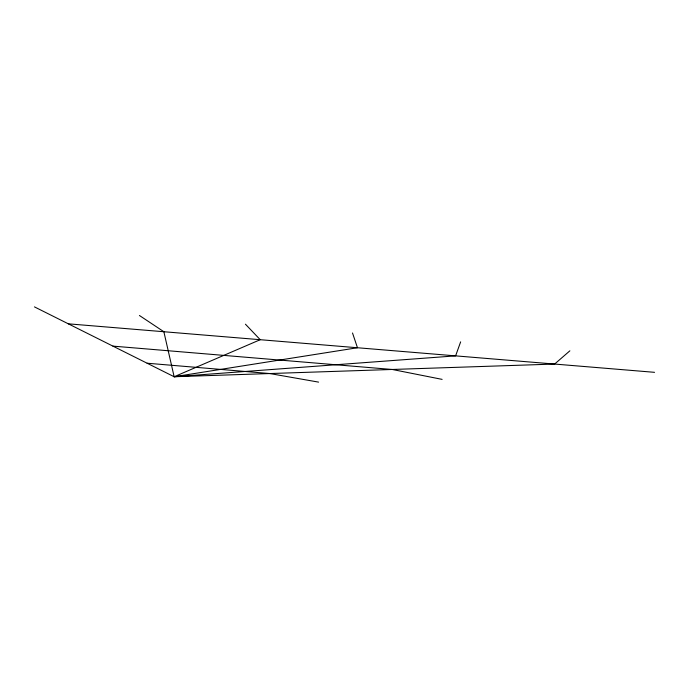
<?xml version="1.0" encoding="UTF-8"?>
<svg xmlns="http://www.w3.org/2000/svg" width="689" height="689" viewBox="0 0 689 689"><rect width="100%" height="100%" fill="white"/><g stroke="black" fill="none" stroke-linecap="round" stroke-linejoin="round"><path stroke-width="1.03" d="M460.648 341.856L455.601 355.868L174.145 376.737L34.45 306.881M569.872 350.822L554.619 364.059L174.145 376.737L163.861 331.728L139.428 315.493M68.349 323.83L654.55 372.327M112.918 346.119L392.248 369.476L442.123 379.372M147.102 363.215L269.795 373.55L318.594 382.119M245.439 324.192L260.227 339.703L174.145 376.737L357.47 347.747L352.51 332.985"/></g></svg>
